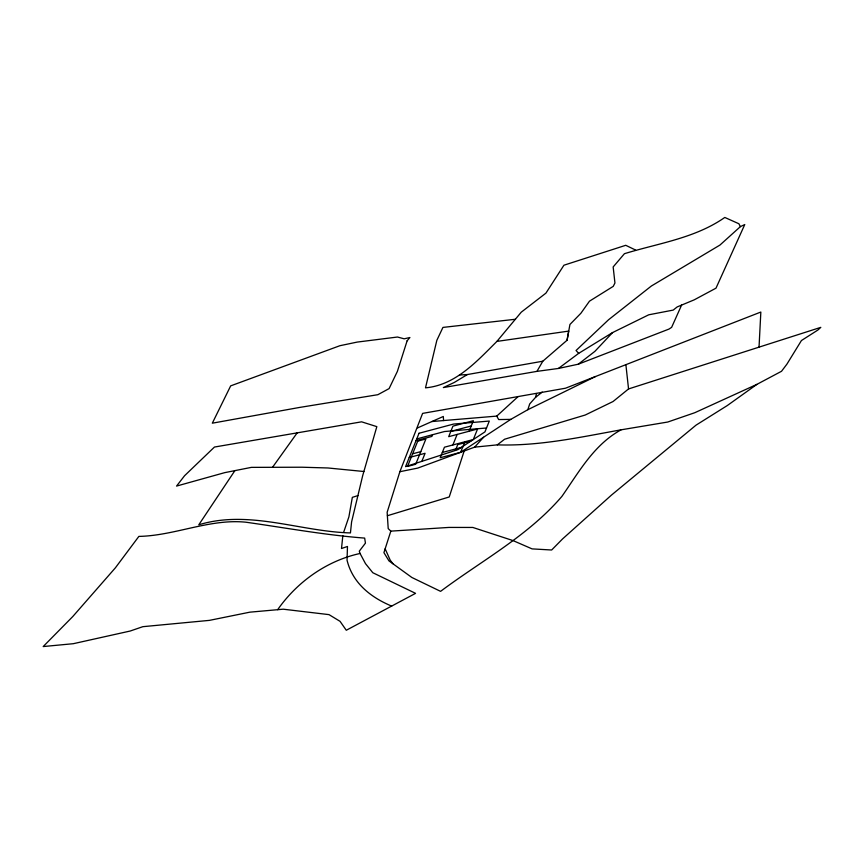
<?xml version="1.0" encoding="UTF-8"?>
<svg xmlns="http://www.w3.org/2000/svg" width="864" height="864" viewBox="0 0 864 864"><rect width="100%" height="100%" fill="white"/><g stroke="black" fill="none" stroke-linecap="round" stroke-linejoin="round"><path stroke-width="1.3" d="M759.035 347.144L760.838 312.044L565.499 388.217L422.604 413.392L399.87 471.712L387.148 512.266L388.206 528.584L390.83 531.133L448.88 527.429L472.824 527.45L513.011 540.583L532.094 548.888L551.653 550.001L562.583 538.909L611.388 495.158L696.06 425.131L727.272 405.562L756.918 384.361L781.52 371.282L786.931 364.122L801.436 340.535L817.83 330.07L820.8 327.359L628.549 388.94L613.062 401.512L585.252 415.012L504.587 439.236L497.297 444.863L474.66 447.142L417.733 468.094L399.87 471.712M342.835 535.691L341.507 548.51L347.468 546.469L347.047 560.174A379.458 145.217 -23.3 0 0 358.646 583.135A378.745 144.936 -23.3 0 0 390.604 605.642L391.716 606.053M542.808 361.217L467.348 374.555L454.27 382.46L443.34 387.58L536.944 371.369L542.808 361.217L567.054 340.265L569.938 324.475L580.91 313.243L589.475 301.18L613.235 286.362L614.941 282.992L613.159 266.944L624.424 253.703C658.379 243.259 695.002 238.291 724.799 217.447L738.893 223.754L740.362 226.649L719.95 245.063L651.37 286.016L608.526 319.777L576.05 350.503L578.696 353.344L612.565 332.575L648.756 314.798L673.218 310.09L677.171 306.936L694.246 299.83L715.997 288.166L744.768 224.543L740.362 226.649M567.054 340.265L568.728 331.096L496.897 341.41C476.852 361.314 455.512 385.171 425.498 387.839L436.849 340.308L442.94 327.413L515.506 319.248M469.109 431.244L473.353 420.703L452.93 426.136L448.686 436.676L477.554 428.998L473.31 439.528L444.442 447.206L440.197 457.747L460.609 452.315L510.775 419.375L527.828 409.698L529.697 403.952L535.583 397.321L536.49 393.53M363.884 471.506L327.953 467.975L302.011 467.219L251.392 467.37L224.737 472.64L176.558 486.076L184.561 475.74L214.456 447.044L361.606 421.826L376.834 426.643L362.707 475.578L351.594 521.899L350.438 532.926C299.84 531.544 249.07 509.436 198.796 524.794L234.889 470.632M390.83 531.133L383.918 552.636L388.962 560.887L411.858 577.476L440.575 591.354C481.626 560.66 528.196 535.788 561.913 496.379C578.988 471.928 593.978 444.636 621.097 429.818L667.742 422.032L694.796 412.711L756.918 384.361M464.173 450.997L449.237 496.962L387.374 515.732M343.667 532.256L348.894 516.866L352.339 497.351L357.901 495.612M421.837 461.354L425.088 453.298L409.244 457.52M432.572 434.711L431.87 436.439L416.027 440.662M452.887 444.96L457.132 434.43M455.404 450.436L457.747 444.614L470.902 441.115M460.609 452.315L464.864 441.774M681.599 305.089L671.63 327.348L668.984 329.076L578.297 364.198L558.436 368.453L536.944 371.369M272.635 467.143L297.281 432.724M277.657 609.692C297.162 581.839 326.711 560.768 360.061 553.478L365.483 563.62L372.805 572.724L415.562 593.352L346.28 630.256L340.049 621.335L329.011 614.628L283.241 609.196L249.869 612.166L209.477 620.363L142.841 626.681L130.183 631.033L73.289 643.702L43.2 646.553L72.77 616.55L115.376 567.832L138.866 536.404C175.046 535.669 209.542 518.562 245.776 522.191C285.379 527.785 324.724 535.054 364.662 538.099L365.44 543.143L359.284 551.189L360.061 553.478M496.897 341.41L521.262 312.174L545.94 293.123L563.933 265.216L625.741 245.3L635.591 250.042M474.66 447.142L483.57 437.238M612.565 332.575L594.875 351.378L578.297 364.198M431.903 421.535L496.768 416.102L518.044 396.652M535.583 397.321L542.236 392.094M558.436 368.453L578.696 353.344M595.49 376.531L527.828 409.698M417.517 427.918L443.318 416.47L443.556 420.563M416.729 438.923L444.582 431.514L486.518 428.004M450.814 431.406L471.226 425.974M412.625 453.794L420.79 451.624M442.325 452.477L462.737 447.044M621.097 429.818C580.165 437.227 539.071 446.256 497.297 444.863M459.464 375.008L467.348 374.555M510.775 419.375L498.679 419.569L496.768 416.102M392.893 563.728L390.204 560.142L385.15 548.802M625.882 364.673L628.549 388.94M407.128 340.794L397.364 371.423L389.102 388.595L377.87 394.697L299.387 407.473L212.317 423.187L230.677 385.873L339.876 345.719L357.242 342.079L397.494 337.025L404.168 338.818L409.903 337.522L407.128 340.794M419.018 433.264L405.551 466.657L457.974 449.604L484.952 431.881L489.316 421.06L453.622 424.051L419.018 433.264M417.722 441.148L407.527 466.441L415.703 464.26L425.887 438.977L417.722 441.148"/></g></svg>
